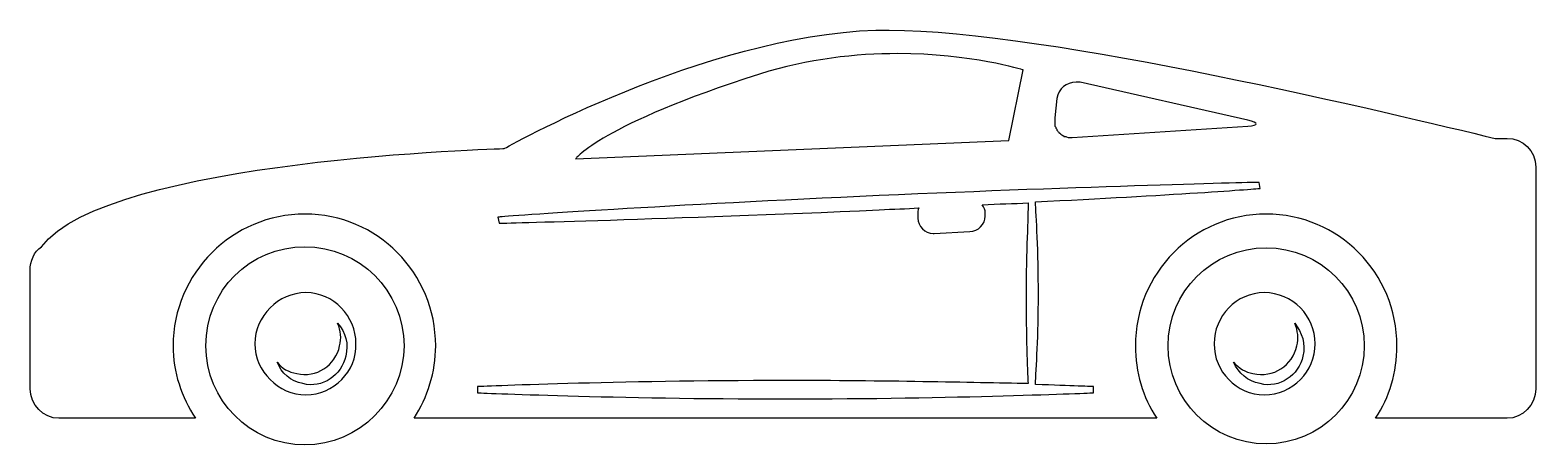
# Model space of a CAD drawing. Header units: centimetres. Extents: x -38 to 38, y -10.5 to 10.5.
import ezdxf

# ---------------------------------------------------------------- set-up
doc = ezdxf.new("R2010")
doc.units = ezdxf.units.CM
doc.header["$MEASUREMENT"] = 0
doc.layers.add('Layer 1', color=7, linetype='Continuous')

msp = doc.modelspace()

# ---------------------------------------------------------------- linework, layer by layer
at = {"layer": 'Layer 1'}
for points, knots in [([(36.56266, 5.00209), (36.56266, 5.00209), (35.94433, 5.00209), (35.94433, 5.00209), (35.94433, 5.00209), (31.04523, 6.18838), (13.30529, 10.46878), (5.36353, 10.46878), (5.36353, 10.46878), (5.15649, 10.46878), (4.89908, 10.46878), (4.69202, 10.46878), (4.69202, 10.46878), (-4.07373, 10.15927), (-14.07892, 4.48658), (-14.07892, 4.48658), (-14.07892, 4.48658), (-14.07892, 4.48658), (-34.08794, 3.97072), (-37.44119, -0.46428), (-37.44119, -0.46428), (-37.80213, -0.72203), (-38.00777, -1.18611), (-38.00777, -1.65022), (-38.00777, -1.65022), (-38.00777, -1.65022), (-38.00777, -7.63245), (-38.00777, -7.63245), (-38.00777, -7.63245), (-38.00777, -8.45782), (-37.33769, -9.12827), (-36.56267, -9.12827), (-36.56267, -9.12827), (-36.56267, -9.12827), (-29.65331, -9.12827), (-29.65331, -9.12827), (-29.65331, -9.12827), (-30.37515, -8.04512), (-30.78784, -6.80742), (-30.78784, -5.46654), (-30.78784, -5.46654), (-30.78784, -1.80516), (-27.79691, 1.18609), (-24.1345, 1.18609), (-24.1345, 1.18609), (-20.47349, 1.18609), (-17.53431, -1.80516), (-17.53431, -5.46654), (-17.53431, -5.46654), (-17.53431, -6.80745), (-17.9456, -8.04514), (-18.61709, -9.12827), (-18.61709, -9.12827), (-18.61709, -9.12827), (18.87445, -9.12827), (18.87445, -9.12827), (18.87445, -9.12827), (18.15261, -8.04512), (17.79167, -6.80742), (17.79167, -5.46654), (17.79167, -5.46654), (17.79167, -1.80516), (20.73225, 1.18609), (24.39186, 1.18609), (24.39186, 1.18609), (28.0543, 1.18609), (30.99488, -1.80516), (30.99488, -5.46654), (30.99488, -5.46654), (30.99488, -6.80745), (30.63256, -8.04514), (29.91067, -9.12827), (29.91067, -9.12827), (29.91067, -9.12827), (36.56264, -9.12827), (36.56264, -9.12827), (36.56264, -9.12827), (37.33766, -9.12827), (38.00774, -8.45782), (38.00774, -7.63245), (38.00774, -7.63245), (38.00774, -7.63245), (38.00774, 3.55837), (38.00774, 3.55837), (38.00774, 3.55837), (38.00777, 4.38339), (37.33768, 5.00209), (36.56266, 5.00209)], [0, 0, 0, 0, 0.04347826, 0.04347826, 0.04347826, 0.04347826, 0.08695652, 0.08695652, 0.08695652, 0.08695652, 0.13043478, 0.13043478, 0.13043478, 0.13043478, 0.17391304, 0.17391304, 0.17391304, 0.17391304, 0.2173913, 0.2173913, 0.2173913, 0.2173913, 0.26086957, 0.26086957, 0.26086957, 0.26086957, 0.30434783, 0.30434783, 0.30434783, 0.30434783, 0.34782609, 0.34782609, 0.34782609, 0.34782609, 0.39130435, 0.39130435, 0.39130435, 0.39130435, 0.43478261, 0.43478261, 0.43478261, 0.43478261, 0.47826087, 0.47826087, 0.47826087, 0.47826087, 0.52173913, 0.52173913, 0.52173913, 0.52173913, 0.56521739, 0.56521739, 0.56521739, 0.56521739, 0.60869565, 0.60869565, 0.60869565, 0.60869565, 0.65217391, 0.65217391, 0.65217391, 0.65217391, 0.69565217, 0.69565217, 0.69565217, 0.69565217, 0.73913043, 0.73913043, 0.73913043, 0.73913043, 0.7826087, 0.7826087, 0.7826087, 0.7826087, 0.82608696, 0.82608696, 0.82608696, 0.82608696, 0.86956522, 0.86956522, 0.86956522, 0.86956522, 0.91304348, 0.91304348, 0.91304348, 0.91304348, 1, 1, 1, 1]), ([(-1.18631, 8.25112), (1.28982, 9.02474), (3.71277, 9.28249), (5.7762, 9.28249), (5.7762, 9.28249), (9.48897, 9.28249), (12.119, 8.45747), (12.119, 8.45747), (12.119, 8.45747), (12.119, 8.45747), (11.39714, 4.89893), (11.39714, 4.89893), (11.39714, 4.89893), (11.39714, 4.89893), (-10.46967, 3.97072), (-10.46967, 3.97072), (-10.46967, 3.97072), (-10.46967, 3.97072), (-9.2302, 5.67252), (-1.18631, 8.25112)], [0, 0, 0, 0, 0.16666667, 0.16666667, 0.16666667, 0.16666667, 0.33333333, 0.33333333, 0.33333333, 0.33333333, 0.5, 0.5, 0.5, 0.5, 0.66666667, 0.66666667, 0.66666667, 0.66666667, 1, 1, 1, 1]), ([(13.71798, 6.03381), (13.71798, 6.03381), (13.82151, 7.0134), (13.82151, 7.0134), (13.82151, 7.0134), (13.92502, 7.52926), (14.28596, 7.83877), (14.80076, 7.83877), (14.80076, 7.83877), (14.85254, 7.83877), (14.90429, 7.83877), (15.0078, 7.83877), (15.0078, 7.83877), (15.0078, 7.83877), (23.46439, 5.93062), (23.46439, 5.93062), (23.46439, 5.93062), (24.03097, 5.77568), (24.03097, 5.67252), (23.46439, 5.62111), (23.46439, 5.62111), (23.46439, 5.62111), (14.5937, 5.05384), (14.5937, 5.05384), (14.5937, 5.05384), (14.5937, 5.05384), (14.54335, 5.05385), (14.54335, 5.05385), (14.54335, 5.05385), (14.4916, 5.05385), (14.4916, 5.05385), (14.43984, 5.05385), (14.43984, 5.05385), (14.43984, 5.05385), (14.38807, 5.05385), (14.38807, 5.05385), (14.38807, 5.05385), (14.33632, 5.05385), (14.28597, 5.10526), (14.28597, 5.10526), (14.28597, 5.10526), (14.23279, 5.10526), (14.23279, 5.10526), (14.18244, 5.10526), (14.18244, 5.10526), (14.18244, 5.15701), (14.12929, 5.15701), (14.12929, 5.15701), (14.12929, 5.15701), (14.07894, 5.15701), (14.07894, 5.20842), (14.02719, 5.20842), (14.02719, 5.20842), (14.02719, 5.20842), (13.97541, 5.26017), (13.97541, 5.26017), (13.97541, 5.26017), (13.92506, 5.31158), (13.92506, 5.31158), (13.92506, 5.31158), (13.92506, 5.31158), (13.87191, 5.36333), (13.87191, 5.36333), (13.82155, 5.41474), (13.82155, 5.41474), (13.82155, 5.41474), (13.82155, 5.46649), (13.82155, 5.46649), (13.82155, 5.46649), (13.76837, 5.5179), (13.76837, 5.5179), (13.76837, 5.56931), (13.76837, 5.56931), (13.76837, 5.56931), (13.71802, 5.62109), (13.71802, 5.62109), (13.71802, 5.62109), (13.71802, 5.6725), (13.71802, 5.72425), (13.71802, 5.77566), (13.71802, 5.77566), (13.71802, 5.77566), (13.71802, 5.77566), (13.71802, 5.82744), (13.71802, 5.82744), (13.71798, 5.87887), (13.71798, 5.93062), (13.71798, 6.03381)], [0, 0, 0, 0, 0.04347826, 0.04347826, 0.04347826, 0.04347826, 0.08695652, 0.08695652, 0.08695652, 0.08695652, 0.13043478, 0.13043478, 0.13043478, 0.13043478, 0.17391304, 0.17391304, 0.17391304, 0.17391304, 0.2173913, 0.2173913, 0.2173913, 0.2173913, 0.26086957, 0.26086957, 0.26086957, 0.26086957, 0.30434783, 0.30434783, 0.30434783, 0.30434783, 0.34782609, 0.34782609, 0.34782609, 0.34782609, 0.39130435, 0.39130435, 0.39130435, 0.39130435, 0.43478261, 0.43478261, 0.43478261, 0.43478261, 0.47826087, 0.47826087, 0.47826087, 0.47826087, 0.52173913, 0.52173913, 0.52173913, 0.52173913, 0.56521739, 0.56521739, 0.56521739, 0.56521739, 0.60869565, 0.60869565, 0.60869565, 0.60869565, 0.65217391, 0.65217391, 0.65217391, 0.65217391, 0.69565217, 0.69565217, 0.69565217, 0.69565217, 0.73913043, 0.73913043, 0.73913043, 0.73913043, 0.7826087, 0.7826087, 0.7826087, 0.7826087, 0.82608696, 0.82608696, 0.82608696, 0.82608696, 0.86956522, 0.86956522, 0.86956522, 0.86956522, 0.91304348, 0.91304348, 0.91304348, 0.91304348, 1, 1, 1, 1]), ([(12.73873, 1.80482), (12.78908, 1.13437), (12.89259, -0.72203), (12.89259, -2.88791), (12.89259, -2.88791), (12.89259, -4.89927), (12.78908, -6.65285), (12.73873, -7.42607), (12.73873, -7.42607), (14.5937, -7.47785), (15.67648, -7.52926), (15.67648, -7.52926), (15.67648, -7.52926), (15.67648, -7.52926), (15.67648, -7.83874), (15.67648, -7.83874), (15.67648, -7.83874), (15.67648, -7.83874), (8.71537, -8.14828), (0.1035, -8.14828), (0.1035, -8.14828), (-8.45799, -8.14828), (-15.41913, -7.83874), (-15.41913, -7.83874), (-15.41913, -7.83874), (-15.41913, -7.83874), (-15.41913, -7.52926), (-15.41913, -7.52926), (-15.41913, -7.52926), (-15.41913, -7.52926), (-8.458, -7.22007), (0.1035, -7.22007), (0.1035, -7.22007), (5.10611, -7.22007), (9.54076, -7.3232), (12.37779, -7.37464), (12.37779, -7.37464), (12.32461, -6.65283), (12.27426, -4.89922), (12.27426, -2.88789), (12.27426, -2.88789), (12.27426, -0.72201), (12.37779, 1.083), (12.37779, 1.7534), (12.37779, 1.7534), (11.65593, 1.70165), (10.88094, 1.70165), (10.05554, 1.65024), (10.05554, 1.65024), (10.15905, 1.49533), (10.21082, 1.39248), (10.21082, 1.23754), (10.21082, 1.23754), (10.21082, 1.23754), (10.21082, 1.13438), (10.21082, 1.13438), (10.21082, 1.13438), (10.21082, 1.083), (10.21082, 1.083), (10.21082, 1.083), (10.21082, 1.083), (10.21082, 0.6703), (9.84988, 0.30938), (9.4372, 0.30938), (9.4372, 0.30938), (9.4372, 0.30938), (7.63258, 0.20622), (7.63258, 0.20622), (7.63258, 0.20622), (7.63258, 0.20622), (7.58081, 0.20623), (7.58081, 0.20623), (7.58081, 0.20623), (7.16811, 0.20623), (6.80722, 0.56715), (6.80722, 0.97982), (6.80722, 0.97982), (6.80722, 0.97982), (6.80722, 1.08301), (6.80722, 1.08301), (6.80722, 1.08301), (6.80722, 1.08301), (6.80722, 1.13439), (6.80722, 1.13439), (6.80722, 1.13439), (6.80722, 1.23755), (6.80722, 1.39249), (6.85897, 1.49533), (6.85897, 1.49533), (6.23924, 1.44392), (5.57055, 1.44392), (4.84729, 1.39249), (4.84729, 1.39249), (-5.72448, 0.92804), (-14.33635, 0.72206), (-14.33635, 0.72206), (-14.33635, 0.72206), (-14.33635, 0.72206), (-14.38813, 1.03123), (-14.38813, 1.03123), (-14.38813, 1.03123), (-14.38813, 1.03123), (-14.38813, 1.03123), (-14.33635, 1.03123), (-14.33635, 1.03123), (-14.33635, 1.03123), (-14.33635, 1.03123), (-14.33635, 1.03123), (-14.33635, 1.03123), (-14.02718, 1.08301), (-5.5706, 1.65025), (4.84729, 2.11438), (4.84729, 2.11438), (15.41906, 2.57849), (24.03096, 2.78481), (24.03096, 2.78481), (24.03096, 2.78481), (24.03096, 2.78481), (24.08411, 2.4753), (24.08411, 2.4753), (24.08411, 2.4753), (24.08412, 2.47524), (19.44243, 2.11433), (12.73873, 1.80482)], [0, 0, 0, 0, 0.03125, 0.03125, 0.03125, 0.03125, 0.0625, 0.0625, 0.0625, 0.0625, 0.09375, 0.09375, 0.09375, 0.09375, 0.125, 0.125, 0.125, 0.125, 0.15625, 0.15625, 0.15625, 0.15625, 0.1875, 0.1875, 0.1875, 0.1875, 0.21875, 0.21875, 0.21875, 0.21875, 0.25, 0.25, 0.25, 0.25, 0.28125, 0.28125, 0.28125, 0.28125, 0.3125, 0.3125, 0.3125, 0.3125, 0.34375, 0.34375, 0.34375, 0.34375, 0.375, 0.375, 0.375, 0.375, 0.40625, 0.40625, 0.40625, 0.40625, 0.4375, 0.4375, 0.4375, 0.4375, 0.46875, 0.46875, 0.46875, 0.46875, 0.5, 0.5, 0.5, 0.5, 0.53125, 0.53125, 0.53125, 0.53125, 0.5625, 0.5625, 0.5625, 0.5625, 0.59375, 0.59375, 0.59375, 0.59375, 0.625, 0.625, 0.625, 0.625, 0.65625, 0.65625, 0.65625, 0.65625, 0.6875, 0.6875, 0.6875, 0.6875, 0.71875, 0.71875, 0.71875, 0.71875, 0.75, 0.75, 0.75, 0.75, 0.78125, 0.78125, 0.78125, 0.78125, 0.8125, 0.8125, 0.8125, 0.8125, 0.84375, 0.84375, 0.84375, 0.84375, 0.875, 0.875, 0.875, 0.875, 0.90625, 0.90625, 0.90625, 0.90625, 0.9375, 0.9375, 0.9375, 0.9375, 1, 1, 1, 1]), ([(-19.13189, -5.46652), (-19.13189, -2.68194), (-21.40098, -0.46428), (-24.1345, -0.46428), (-24.1345, -0.46428), (-26.9198, -0.46428), (-29.13711, -2.68194), (-29.13711, -5.46652), (-29.13711, -5.46652), (-29.13711, -8.19969), (-26.9198, -10.46881), (-24.1345, -10.46881), (-24.1345, -10.46881), (-21.40098, -10.46878), (-19.13189, -8.19969), (-19.13189, -5.46652)], [0, 0, 0, 0, 0.2, 0.2, 0.2, 0.2, 0.4, 0.4, 0.4, 0.4, 0.6, 0.6, 0.6, 0.6, 1, 1, 1, 1]), ([(29.34412, -5.46652), (29.34412, -2.73335), (27.1254, -0.51569), (24.39186, -0.51569), (24.39186, -0.51569), (21.65975, -0.51569), (19.44243, -2.73335), (19.44243, -5.46652), (19.44243, -5.46652), (19.44243, -8.19969), (21.65977, -10.41738), (24.39186, -10.41738), (24.39186, -10.41738), (27.1254, -10.41737), (29.34412, -8.19969), (29.34412, -5.46652)], [0, 0, 0, 0, 0.2, 0.2, 0.2, 0.2, 0.4, 0.4, 0.4, 0.4, 0.6, 0.6, 0.6, 0.6, 1, 1, 1, 1]), ([(-24.08412, -7.94196), (-25.47607, -7.94196), (-26.66098, -6.75562), (-26.66098, -5.36336), (-26.66098, -5.36336), (-26.66098, -3.97104), (-25.47607, -2.78476), (-24.08412, -2.78476), (-24.08412, -2.78476), (-22.69077, -2.78476), (-21.55624, -3.97105), (-21.55624, -5.36336), (-21.55624, -5.36336), (-21.50449, -6.75562), (-22.6908, -7.94196), (-24.08412, -7.94196)], [0, 0, 0, 0, 0.2, 0.2, 0.2, 0.2, 0.4, 0.4, 0.4, 0.4, 0.6, 0.6, 0.6, 0.6, 1, 1, 1, 1]), ([(24.28975, -7.94196), (22.89783, -7.94196), (21.76187, -6.75562), (21.76187, -5.36336), (21.76187, -5.36336), (21.76187, -3.97104), (22.89783, -2.78476), (24.28975, -2.78476), (24.28975, -2.78476), (25.73345, -2.78476), (26.86798, -3.97105), (26.86798, -5.36336), (26.86798, -5.36336), (26.86801, -6.75562), (25.73348, -7.94196), (24.28975, -7.94196)], [0, 0, 0, 0, 0.2, 0.2, 0.2, 0.2, 0.4, 0.4, 0.4, 0.4, 0.6, 0.6, 0.6, 0.6, 1, 1, 1, 1]), ([(-22.38163, -5.46652), (-22.58726, -6.44651), (-23.56792, -7.11691), (-24.54859, -6.85884), (-24.54859, -6.85884), (-24.95986, -6.80743), (-25.3208, -6.60108), (-25.52784, -6.29155), (-25.52784, -6.29155), (-25.3208, -6.85884), (-24.85635, -7.27154), (-24.238, -7.3747), (-24.238, -7.3747), (-23.25875, -7.63246), (-22.2795, -6.962), (-22.07244, -5.98244), (-22.07244, -5.98244), (-21.91716, -5.36342), (-22.07244, -4.7961), (-22.48373, -4.33205), (-22.48373, -4.33205), (-22.32986, -4.69293), (-22.27951, -5.1056), (-22.38163, -5.46652)], [0, 0, 0, 0, 0.14285714, 0.14285714, 0.14285714, 0.14285714, 0.28571429, 0.28571429, 0.28571429, 0.28571429, 0.42857143, 0.42857143, 0.42857143, 0.42857143, 0.57142857, 0.57142857, 0.57142857, 0.57142857, 0.71428571, 0.71428571, 0.71428571, 0.71428571, 1, 1, 1, 1]), ([(25.93911, -5.46652), (25.73348, -6.44651), (24.7528, -7.11691), (23.72317, -6.85884), (23.72317, -6.85884), (23.36225, -6.80743), (23.00133, -6.60108), (22.74254, -6.29155), (22.74254, -6.29155), (23.00133, -6.85884), (23.46438, -7.27154), (24.08411, -7.3747), (24.08411, -7.3747), (25.06339, -7.63246), (26.04261, -6.962), (26.24967, -5.98244), (26.24967, -5.98244), (26.40355, -5.36342), (26.19792, -4.7961), (25.83697, -4.33205), (25.83697, -4.33205), (25.99227, -4.69293), (26.04262, -5.1056), (25.93911, -5.46652)], [0, 0, 0, 0, 0.14285714, 0.14285714, 0.14285714, 0.14285714, 0.28571429, 0.28571429, 0.28571429, 0.28571429, 0.42857143, 0.42857143, 0.42857143, 0.42857143, 0.57142857, 0.57142857, 0.57142857, 0.57142857, 0.71428571, 0.71428571, 0.71428571, 0.71428571, 1, 1, 1, 1])]:
    msp.add_open_spline(points, degree=3, knots=knots, dxfattribs=at)

doc.saveas('drawing.dxf')
